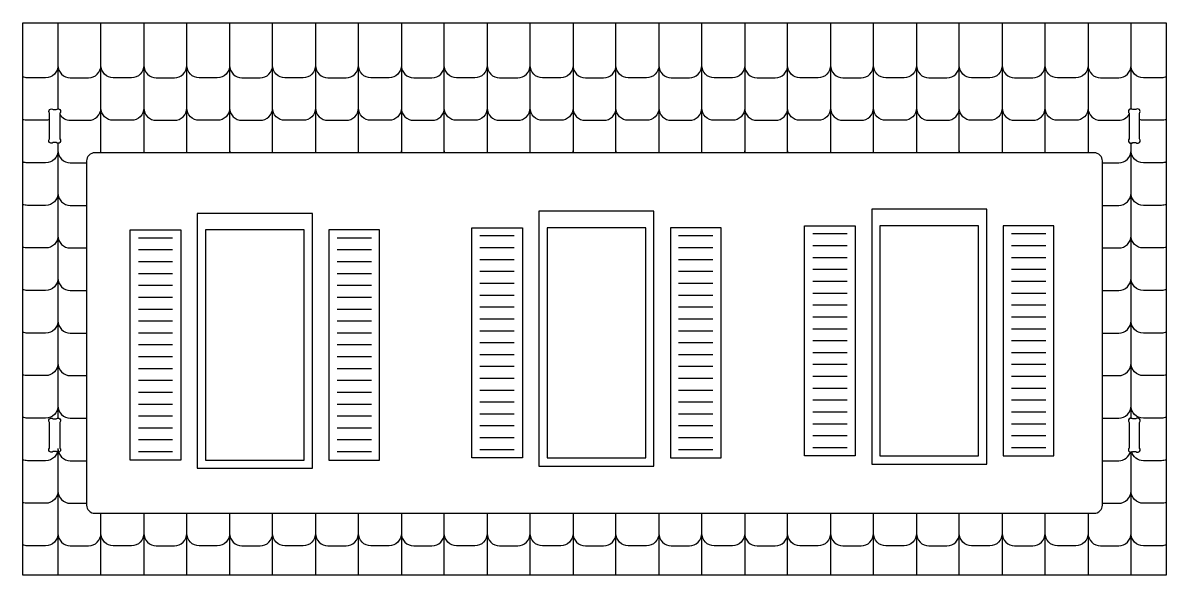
# Model space of a CAD drawing. Extents: x 0.8 to 43.3, y 2.5 to 30.1.
# Drawn here: x 0.94 to 14.84, y 23.42 to 30.14 of the extents above; entities that cross this region are included whole.
import ezdxf

# ---------------------------------------------------------------- set-up
doc = ezdxf.new("R2010")
doc.units = 0
doc.header["$MEASUREMENT"] = 0
doc.layers.add('LAYER1', color=18, linetype='CONTINUOUS')

msp = doc.modelspace()

# ---------------------------------------------------------------- linework, layer by layer
at = {"layer": 'LAYER1'}
for points in [[(0.938, 23.421), (0.938, 30.138), (14.838, 30.138), (14.838, 23.421)], [(4.459, 27.82), (3.059, 27.82), (3.059, 24.72), (4.459, 24.72)], [(8.611, 27.846), (7.211, 27.846), (7.211, 24.746), (8.611, 24.746)], [(12.658, 27.87), (11.258, 27.87), (11.258, 24.77), (12.658, 24.77)], [(10.442, 27.67), (11.058, 27.67), (11.058, 24.87), (10.442, 24.87)], [(12.558, 27.67), (11.358, 27.67), (11.358, 24.87), (12.558, 24.87)], [(13.474, 27.67), (12.858, 27.67), (12.858, 24.87), (13.474, 24.87)], [(2.242, 27.62), (2.859, 27.62), (2.859, 24.82), (2.242, 24.82)], [(4.359, 27.62), (3.159, 27.62), (3.159, 24.82), (4.359, 24.82)], [(5.275, 27.62), (4.659, 27.62), (4.659, 24.82), (5.275, 24.82)], [(6.395, 27.646), (7.011, 27.646), (7.011, 24.846), (6.395, 24.846)], [(8.511, 27.646), (7.311, 27.646), (7.311, 24.846), (8.511, 24.846)], [(9.428, 27.646), (8.811, 27.646), (8.811, 24.846), (9.428, 24.846)]]:
    msp.add_lwpolyline(points, close=True, dxfattribs=at)
for points in [[(1.365, 30.138), (1.365, 29.083)], [(1.887, 28.558), (1.887, 30.138)], [(2.409, 30.138), (2.409, 28.558)], [(2.931, 28.558), (2.931, 30.138)], [(3.452, 30.138), (3.452, 28.558)], [(3.974, 28.558), (3.974, 30.138)], [(4.496, 30.138), (4.496, 28.558)], [(5.018, 28.558), (5.018, 30.138)], [(5.54, 30.138), (5.54, 28.558)], [(6.062, 28.558), (6.062, 30.138)], [(6.583, 30.138), (6.583, 28.558)], [(7.105, 28.558), (7.105, 30.138)], [(7.627, 30.138), (7.627, 28.558)], [(8.149, 28.558), (8.149, 30.138)], [(8.671, 30.138), (8.671, 28.558)], [(9.192, 28.558), (9.192, 30.138)], [(9.714, 30.138), (9.714, 28.558)], [(10.236, 28.558), (10.236, 30.138)], [(10.758, 30.138), (10.758, 28.558)], [(11.28, 28.558), (11.28, 30.138)], [(11.802, 30.138), (11.802, 28.558)], [(12.323, 28.558), (12.323, 30.138)], [(12.845, 30.138), (12.845, 28.558)], [(13.367, 28.558), (13.367, 30.138)], [(13.889, 30.138), (13.889, 28.558)], [(14.411, 29.083), (14.411, 30.138)], [(1.365, 28.683), (1.365, 25.323)], [(14.411, 25.323), (14.411, 28.683)], [(6.911, 27.546), (6.495, 27.546)], [(9.328, 27.546), (8.911, 27.546)], [(10.958, 27.57), (10.542, 27.57)], [(13.374, 27.57), (12.958, 27.57)], [(2.759, 27.52), (2.342, 27.52)], [(5.175, 27.52), (4.759, 27.52)], [(6.911, 27.402), (6.495, 27.402)], [(9.328, 27.402), (8.911, 27.402)], [(10.958, 27.426), (10.542, 27.426)], [(13.374, 27.426), (12.958, 27.426)], [(2.759, 27.376), (2.342, 27.376)], [(5.175, 27.376), (4.759, 27.376)], [(6.911, 27.257), (6.495, 27.257)], [(9.328, 27.257), (8.911, 27.257)], [(10.958, 27.281), (10.542, 27.281)], [(13.374, 27.281), (12.958, 27.281)], [(2.759, 27.231), (2.342, 27.231)], [(5.175, 27.231), (4.759, 27.231)], [(6.911, 27.113), (6.495, 27.113)], [(9.328, 27.113), (8.911, 27.113)], [(10.958, 27.137), (10.542, 27.137)], [(13.374, 27.137), (12.958, 27.137)], [(2.759, 27.087), (2.342, 27.087)], [(5.175, 27.087), (4.759, 27.087)], [(6.911, 26.968), (6.495, 26.968)], [(9.328, 26.968), (8.911, 26.968)], [(10.958, 26.992), (10.542, 26.992)], [(13.374, 26.992), (12.958, 26.992)], [(2.759, 26.942), (2.342, 26.942)], [(5.175, 26.942), (4.759, 26.942)], [(10.958, 26.848), (10.542, 26.848)], [(13.374, 26.848), (12.958, 26.848)], [(2.759, 26.798), (2.342, 26.798)], [(5.175, 26.798), (4.759, 26.798)], [(6.911, 26.824), (6.495, 26.824)], [(9.328, 26.824), (8.911, 26.824)], [(10.958, 26.703), (10.542, 26.703)], [(13.374, 26.703), (12.958, 26.703)], [(2.759, 26.653), (2.342, 26.653)], [(5.175, 26.653), (4.759, 26.653)], [(6.911, 26.679), (6.495, 26.679)], [(9.328, 26.679), (8.911, 26.679)], [(10.958, 26.559), (10.542, 26.559)], [(13.374, 26.559), (12.958, 26.559)], [(2.759, 26.509), (2.342, 26.509)], [(5.175, 26.509), (4.759, 26.509)], [(6.911, 26.535), (6.495, 26.535)], [(9.328, 26.535), (8.911, 26.535)], [(10.958, 26.414), (10.542, 26.414)], [(13.374, 26.414), (12.958, 26.414)], [(2.759, 26.365), (2.342, 26.365)], [(5.175, 26.365), (4.759, 26.365)], [(6.911, 26.39), (6.495, 26.39)], [(9.328, 26.39), (8.911, 26.39)], [(2.759, 26.22), (2.342, 26.22)], [(5.175, 26.22), (4.759, 26.22)], [(6.911, 26.246), (6.495, 26.246)], [(9.328, 26.246), (8.911, 26.246)], [(10.958, 26.27), (10.542, 26.27)], [(13.374, 26.27), (12.958, 26.27)], [(2.759, 26.076), (2.342, 26.076)], [(5.175, 26.076), (4.759, 26.076)], [(6.911, 26.102), (6.495, 26.102)], [(9.328, 26.102), (8.911, 26.102)], [(10.958, 26.126), (10.542, 26.126)], [(13.374, 26.126), (12.958, 26.126)], [(2.759, 25.931), (2.342, 25.931)], [(5.175, 25.931), (4.759, 25.931)], [(6.911, 25.957), (6.495, 25.957)], [(9.328, 25.957), (8.911, 25.957)], [(10.958, 25.981), (10.542, 25.981)], [(13.374, 25.981), (12.958, 25.981)], [(2.759, 25.787), (2.342, 25.787)], [(5.175, 25.787), (4.759, 25.787)], [(6.911, 25.813), (6.495, 25.813)], [(9.328, 25.813), (8.911, 25.813)], [(10.958, 25.837), (10.542, 25.837)], [(13.374, 25.837), (12.958, 25.837)], [(2.759, 25.642), (2.342, 25.642)], [(5.175, 25.642), (4.759, 25.642)], [(6.911, 25.668), (6.495, 25.668)], [(9.328, 25.668), (8.911, 25.668)], [(10.958, 25.692), (10.542, 25.692)], [(13.374, 25.692), (12.958, 25.692)], [(2.759, 25.498), (2.342, 25.498)], [(5.175, 25.498), (4.759, 25.498)], [(6.911, 25.524), (6.495, 25.524)], [(9.328, 25.524), (8.911, 25.524)], [(10.958, 25.548), (10.542, 25.548)], [(13.374, 25.548), (12.958, 25.548)], [(2.759, 25.353), (2.342, 25.353)], [(5.175, 25.353), (4.759, 25.353)], [(6.911, 25.379), (6.495, 25.379)], [(9.328, 25.379), (8.911, 25.379)], [(10.958, 25.403), (10.542, 25.403)], [(13.374, 25.403), (12.958, 25.403)], [(2.759, 25.209), (2.342, 25.209)], [(5.175, 25.209), (4.759, 25.209)], [(6.911, 25.235), (6.495, 25.235)], [(9.328, 25.235), (8.911, 25.235)], [(10.958, 25.259), (10.542, 25.259)], [(13.374, 25.259), (12.958, 25.259)], [(2.759, 25.065), (2.342, 25.065)], [(5.175, 25.065), (4.759, 25.065)], [(6.911, 25.09), (6.495, 25.09)], [(9.328, 25.09), (8.911, 25.09)], [(10.958, 25.114), (10.542, 25.114)], [(13.374, 25.114), (12.958, 25.114)], [(1.365, 24.963), (1.365, 23.421)], [(2.759, 24.92), (2.342, 24.92)], [(5.175, 24.92), (4.759, 24.92)], [(6.911, 24.946), (6.495, 24.946)], [(9.328, 24.946), (8.911, 24.946)], [(10.958, 24.97), (10.542, 24.97)], [(13.374, 24.97), (12.958, 24.97)], [(14.411, 23.421), (14.411, 24.923)], [(1.887, 23.421), (1.887, 24.173)], [(2.409, 24.173), (2.409, 23.421)], [(2.931, 23.421), (2.931, 24.173)], [(3.452, 24.173), (3.452, 23.421)], [(3.974, 23.421), (3.974, 24.173)], [(4.496, 24.173), (4.496, 23.421)], [(5.018, 23.421), (5.018, 24.173)], [(5.54, 24.173), (5.54, 23.421)], [(6.062, 23.421), (6.062, 24.173)], [(6.583, 24.173), (6.583, 23.421)], [(7.105, 23.421), (7.105, 24.173)], [(7.627, 24.173), (7.627, 23.421)], [(8.149, 23.421), (8.149, 24.173)], [(8.671, 24.173), (8.671, 23.421)], [(9.192, 23.421), (9.192, 24.173)], [(9.714, 24.173), (9.714, 23.421)], [(10.236, 23.421), (10.236, 24.173)], [(10.758, 24.173), (10.758, 23.421)], [(11.28, 23.421), (11.28, 24.173)], [(11.802, 24.173), (11.802, 23.421)], [(12.323, 23.421), (12.323, 24.173)], [(12.845, 24.173), (12.845, 23.421)], [(13.367, 23.421), (13.367, 24.173)], [(13.889, 24.173), (13.889, 23.421)]]:
    msp.add_lwpolyline(points, dxfattribs=at)
for points in [[(1.365, 29.62, -0.414214), (1.215, 29.47), (0.993, 29.47, -0.094829), (0.938, 29.481)], [(1.365, 29.62, 0.414214), (1.515, 29.47), (1.737, 29.47, 0.414214), (1.887, 29.62)], [(2.409, 29.62, -0.414214), (2.259, 29.47), (2.037, 29.47, -0.414214), (1.887, 29.62)], [(2.409, 29.62, 0.414214), (2.559, 29.47), (2.781, 29.47, 0.414214), (2.931, 29.62)], [(3.452, 29.62, -0.414214), (3.302, 29.47), (3.081, 29.47, -0.414214), (2.931, 29.62)], [(3.452, 29.62, 0.414214), (3.602, 29.47), (3.824, 29.47, 0.414214), (3.974, 29.62)], [(4.496, 29.62, -0.414214), (4.346, 29.47), (4.124, 29.47, -0.414214), (3.974, 29.62)], [(4.496, 29.62, 0.414214), (4.646, 29.47), (4.868, 29.47, 0.414214), (5.018, 29.62)], [(5.54, 29.62, -0.414214), (5.39, 29.47), (5.168, 29.47, -0.414214), (5.018, 29.62)], [(5.54, 29.62, 0.414214), (5.69, 29.47), (5.912, 29.47, 0.414214), (6.062, 29.62)], [(6.583, 29.62, -0.414214), (6.433, 29.47), (6.212, 29.47, -0.414214), (6.062, 29.62)], [(6.583, 29.62, 0.414214), (6.733, 29.47), (6.955, 29.47, 0.414214), (7.105, 29.62)], [(7.627, 29.62, -0.414214), (7.477, 29.47), (7.255, 29.47, -0.414214), (7.105, 29.62)], [(7.627, 29.62, 0.414214), (7.777, 29.47), (7.999, 29.47, 0.414214), (8.149, 29.62)], [(8.671, 29.62, -0.414214), (8.521, 29.47), (8.299, 29.47, -0.414214), (8.149, 29.62)], [(8.671, 29.62, 0.414214), (8.821, 29.47), (9.042, 29.47, 0.414214), (9.192, 29.62)], [(9.714, 29.62, -0.414214), (9.564, 29.47), (9.342, 29.47, -0.414214), (9.192, 29.62)], [(9.714, 29.62, 0.414214), (9.864, 29.47), (10.086, 29.47, 0.414214), (10.236, 29.62)], [(10.758, 29.62, -0.414214), (10.608, 29.47), (10.386, 29.47, -0.414214), (10.236, 29.62)], [(10.758, 29.62, 0.414214), (10.908, 29.47), (11.13, 29.47, 0.414214), (11.28, 29.62)], [(11.802, 29.62, -0.414214), (11.652, 29.47), (11.43, 29.47, -0.414214), (11.28, 29.62)], [(11.802, 29.62, 0.414214), (11.952, 29.47), (12.173, 29.47, 0.414214), (12.323, 29.62)], [(12.845, 29.62, -0.414214), (12.695, 29.47), (12.473, 29.47, -0.414214), (12.323, 29.62)], [(12.845, 29.62, 0.414214), (12.995, 29.47), (13.217, 29.47, 0.414214), (13.367, 29.62)], [(13.889, 29.62, -0.414214), (13.739, 29.47), (13.517, 29.47, -0.414214), (13.367, 29.62)], [(13.889, 29.62, 0.414214), (14.039, 29.47), (14.261, 29.47, 0.414214), (14.411, 29.62)], [(14.838, 29.481, -0.094829), (14.783, 29.47), (14.561, 29.47, -0.414214), (14.411, 29.62)], [(1.365, 29.103, -0.033199), (1.364, 29.083)], [(1.365, 29.103, 0.033199), (1.366, 29.083)], [(1.388, 29.023, 0.258622), (1.515, 28.953), (1.737, 28.953, 0.414214), (1.887, 29.103)], [(2.409, 29.103, -0.414214), (2.259, 28.953), (2.037, 28.953, -0.414214), (1.887, 29.103)], [(2.409, 29.103, 0.414214), (2.559, 28.953), (2.781, 28.953, 0.414214), (2.931, 29.103)], [(3.452, 29.103, -0.414214), (3.302, 28.953), (3.081, 28.953, -0.414214), (2.931, 29.103)], [(3.452, 29.103, 0.414214), (3.602, 28.953), (3.824, 28.953, 0.414214), (3.974, 29.103)], [(4.496, 29.103, -0.414214), (4.346, 28.953), (4.124, 28.953, -0.414214), (3.974, 29.103)], [(4.496, 29.103, 0.414214), (4.646, 28.953), (4.868, 28.953, 0.414214), (5.018, 29.103)], [(5.54, 29.103, -0.414214), (5.39, 28.953), (5.168, 28.953, -0.414214), (5.018, 29.103)], [(5.54, 29.103, 0.414214), (5.69, 28.953), (5.912, 28.953, 0.414214), (6.062, 29.103)], [(6.583, 29.103, -0.414214), (6.433, 28.953), (6.212, 28.953, -0.414214), (6.062, 29.103)], [(6.583, 29.103, 0.414214), (6.733, 28.953), (6.955, 28.953, 0.414214), (7.105, 29.103)], [(7.627, 29.103, -0.414214), (7.477, 28.953), (7.255, 28.953, -0.414214), (7.105, 29.103)], [(7.627, 29.103, 0.414214), (7.777, 28.953), (7.999, 28.953, 0.414214), (8.149, 29.103)], [(8.671, 29.103, -0.414214), (8.521, 28.953), (8.299, 28.953, -0.414214), (8.149, 29.103)], [(8.671, 29.103, 0.414214), (8.821, 28.953), (9.042, 28.953, 0.414214), (9.192, 29.103)], [(9.714, 29.103, -0.414214), (9.564, 28.953), (9.342, 28.953, -0.414214), (9.192, 29.103)], [(9.714, 29.103, 0.414214), (9.864, 28.953), (10.086, 28.953, 0.414214), (10.236, 29.103)], [(10.758, 29.103, -0.414214), (10.608, 28.953), (10.386, 28.953, -0.414214), (10.236, 29.103)], [(10.758, 29.103, 0.414214), (10.908, 28.953), (11.13, 28.953, 0.414214), (11.28, 29.103)], [(11.802, 29.103, -0.414214), (11.652, 28.953), (11.43, 28.953, -0.414214), (11.28, 29.103)], [(11.802, 29.103, 0.414214), (11.952, 28.953), (12.173, 28.953, 0.414214), (12.323, 29.103)], [(12.845, 29.103, -0.414214), (12.695, 28.953), (12.473, 28.953, -0.414214), (12.323, 29.103)], [(12.845, 29.103, 0.414214), (12.995, 28.953), (13.217, 28.953, 0.414214), (13.367, 29.103)], [(13.889, 29.103, -0.414214), (13.739, 28.953), (13.517, 28.953, -0.414214), (13.367, 29.103)], [(13.889, 29.103, 0.414214), (14.039, 28.953), (14.261, 28.953, 0.258622), (14.388, 29.023)], [(14.409, 29.083, 0.033199), (14.411, 29.103)], [(14.412, 29.083, -0.033199), (14.411, 29.103)], [(1.263, 28.961, -0.081244), (1.215, 28.953), (0.993, 28.953, -0.094829), (0.938, 28.964)], [(14.838, 28.964, -0.094829), (14.783, 28.953), (14.561, 28.953, -0.081244), (14.513, 28.961)], [(1.365, 28.585, -0.414214), (1.215, 28.435), (0.993, 28.435, -0.094829), (0.938, 28.446)], [(1.365, 28.585, 0.414214), (1.515, 28.435), (1.713, 28.435)], [(1.884, 28.558, 0.045878), (1.887, 28.585)], [(1.889, 28.558, -0.045878), (1.887, 28.585)], [(2.409, 28.585, -0.045878), (2.406, 28.558)], [(2.409, 28.585, 0.045878), (2.411, 28.558)], [(2.928, 28.558, 0.045878), (2.931, 28.585)], [(2.933, 28.558, -0.045878), (2.931, 28.585)], [(3.452, 28.585, -0.045878), (3.45, 28.558)], [(3.452, 28.585, 0.045878), (3.455, 28.558)], [(3.972, 28.558, 0.045878), (3.974, 28.585)], [(3.977, 28.558, -0.045878), (3.974, 28.585)], [(4.496, 28.585, -0.045878), (4.494, 28.558)], [(4.496, 28.585, 0.045878), (4.499, 28.558)], [(5.015, 28.558, 0.045878), (5.018, 28.585)], [(5.02, 28.558, -0.045878), (5.018, 28.585)], [(5.54, 28.585, -0.045878), (5.537, 28.558)], [(5.54, 28.585, 0.045878), (5.542, 28.558)], [(6.059, 28.558, 0.045878), (6.062, 28.585)], [(6.064, 28.558, -0.045878), (6.062, 28.585)], [(6.583, 28.585, -0.045878), (6.581, 28.558)], [(6.583, 28.585, 0.045878), (6.586, 28.558)], [(7.103, 28.558, 0.045878), (7.105, 28.585)], [(7.108, 28.558, -0.045878), (7.105, 28.585)], [(7.627, 28.585, -0.045878), (7.624, 28.558)], [(7.627, 28.585, 0.045878), (7.63, 28.558)], [(8.146, 28.558, 0.045878), (8.149, 28.585)], [(8.151, 28.558, -0.045878), (8.149, 28.585)], [(8.671, 28.585, -0.045878), (8.668, 28.558)], [(8.671, 28.585, 0.045878), (8.673, 28.558)], [(9.19, 28.558, 0.045878), (9.192, 28.585)], [(9.195, 28.558, -0.045878), (9.192, 28.585)], [(9.714, 28.585, -0.045878), (9.712, 28.558)], [(9.714, 28.585, 0.045878), (9.717, 28.558)], [(10.234, 28.558, 0.045878), (10.236, 28.585)], [(10.239, 28.558, -0.045878), (10.236, 28.585)], [(10.758, 28.585, -0.045878), (10.755, 28.558)], [(10.758, 28.585, 0.045878), (10.76, 28.558)], [(11.277, 28.558, 0.045878), (11.28, 28.585)], [(11.282, 28.558, -0.045878), (11.28, 28.585)], [(11.802, 28.585, -0.045878), (11.799, 28.558)], [(11.802, 28.585, 0.045878), (11.804, 28.558)], [(12.321, 28.558, 0.045878), (12.323, 28.585)], [(12.326, 28.558, -0.045878), (12.323, 28.585)], [(12.845, 28.585, -0.045878), (12.843, 28.558)], [(12.845, 28.585, 0.045878), (12.848, 28.558)], [(13.365, 28.558, 0.045878), (13.367, 28.585)], [(13.37, 28.558, -0.045878), (13.367, 28.585)], [(13.889, 28.585, -0.045878), (13.886, 28.558)], [(13.889, 28.585, 0.045878), (13.891, 28.558)], [(14.063, 28.435), (14.261, 28.435, 0.414214), (14.411, 28.585)], [(14.838, 28.446, -0.094829), (14.783, 28.435), (14.561, 28.435, -0.414214), (14.411, 28.585)], [(1.365, 28.068, -0.414214), (1.215, 27.918), (0.993, 27.918, -0.094829), (0.938, 27.929)], [(1.365, 28.068, 0.414214), (1.515, 27.918), (1.713, 27.918)], [(14.063, 27.918), (14.261, 27.918, 0.414214), (14.411, 28.068)], [(14.838, 27.929, -0.094829), (14.783, 27.918), (14.561, 27.918, -0.414214), (14.411, 28.068)], [(1.365, 27.55, -0.414214), (1.215, 27.4), (0.993, 27.4, -0.094829), (0.938, 27.411)], [(1.365, 27.55, 0.414214), (1.515, 27.4), (1.713, 27.4)], [(14.063, 27.4), (14.261, 27.4, 0.414214), (14.411, 27.55)], [(14.838, 27.411, -0.094829), (14.783, 27.4), (14.561, 27.4, -0.414214), (14.411, 27.55)], [(1.365, 27.033, -0.414214), (1.215, 26.883), (0.993, 26.883, -0.094829), (0.938, 26.894)], [(1.365, 27.033, 0.414214), (1.515, 26.883), (1.713, 26.883)], [(14.063, 26.883), (14.261, 26.883, 0.414214), (14.411, 27.033)], [(14.838, 26.894, -0.094829), (14.783, 26.883), (14.561, 26.883, -0.414214), (14.411, 27.033)], [(1.365, 26.515, -0.414214), (1.215, 26.365), (0.993, 26.365, -0.094829), (0.938, 26.376)], [(1.365, 26.515, 0.414214), (1.515, 26.365), (1.713, 26.365)], [(14.063, 26.365), (14.261, 26.365, 0.414214), (14.411, 26.515)], [(14.838, 26.376, -0.094829), (14.783, 26.365), (14.561, 26.365, -0.414214), (14.411, 26.515)], [(1.365, 25.998, -0.414214), (1.215, 25.848), (0.993, 25.848, -0.094829), (0.938, 25.859)], [(1.365, 25.998, 0.414214), (1.515, 25.848), (1.713, 25.848)], [(14.063, 25.848), (14.261, 25.848, 0.414214), (14.411, 25.998)], [(14.838, 25.859, -0.094829), (14.783, 25.848), (14.561, 25.848, -0.414214), (14.411, 25.998)], [(1.365, 25.48, -0.414214), (1.215, 25.33), (0.993, 25.33, -0.094829), (0.938, 25.341)], [(1.365, 25.48, 0.414214), (1.515, 25.33), (1.713, 25.33)], [(14.063, 25.33), (14.261, 25.33, 0.414214), (14.411, 25.48)], [(14.838, 25.341, -0.094829), (14.783, 25.33), (14.561, 25.33, -0.414214), (14.411, 25.48)], [(1.365, 24.963, -0.414214), (1.215, 24.813), (0.993, 24.813, -0.094829), (0.938, 24.824)], [(1.365, 24.963, 0.414214), (1.515, 24.813), (1.713, 24.813)], [(14.063, 24.813), (14.261, 24.813, 0.336889), (14.405, 24.923)], [(14.838, 24.824, -0.094829), (14.783, 24.813), (14.561, 24.813, -0.336889), (14.416, 24.923)], [(1.365, 24.445, -0.414214), (1.215, 24.295), (0.993, 24.295, -0.094829), (0.938, 24.306)], [(1.365, 24.445, 0.414214), (1.515, 24.295), (1.713, 24.295)], [(14.063, 24.295), (14.261, 24.295, 0.414214), (14.411, 24.445)], [(14.838, 24.306, -0.094829), (14.783, 24.295), (14.561, 24.295, -0.414214), (14.411, 24.445)], [(1.365, 23.928, -0.414214), (1.215, 23.778), (0.993, 23.778, -0.094829), (0.938, 23.789)], [(1.365, 23.928, 0.414214), (1.515, 23.778), (1.737, 23.778, 0.414214), (1.887, 23.928)], [(2.409, 23.928, -0.414214), (2.259, 23.778), (2.037, 23.778, -0.414214), (1.887, 23.928)], [(2.409, 23.928, 0.414214), (2.559, 23.778), (2.781, 23.778, 0.414214), (2.931, 23.928)], [(3.452, 23.928, -0.414214), (3.302, 23.778), (3.081, 23.778, -0.414214), (2.931, 23.928)], [(3.452, 23.928, 0.414214), (3.602, 23.778), (3.824, 23.778, 0.414214), (3.974, 23.928)], [(4.496, 23.928, -0.414214), (4.346, 23.778), (4.124, 23.778, -0.414214), (3.974, 23.928)], [(4.496, 23.928, 0.414214), (4.646, 23.778), (4.868, 23.778, 0.414214), (5.018, 23.928)], [(5.54, 23.928, -0.414214), (5.39, 23.778), (5.168, 23.778, -0.414214), (5.018, 23.928)], [(5.54, 23.928, 0.414214), (5.69, 23.778), (5.912, 23.778, 0.414214), (6.062, 23.928)], [(6.583, 23.928, -0.414214), (6.433, 23.778), (6.212, 23.778, -0.414214), (6.062, 23.928)], [(6.583, 23.928, 0.414214), (6.733, 23.778), (6.955, 23.778, 0.414214), (7.105, 23.928)], [(7.627, 23.928, -0.414214), (7.477, 23.778), (7.255, 23.778, -0.414214), (7.105, 23.928)], [(7.627, 23.928, 0.414214), (7.777, 23.778), (7.999, 23.778, 0.414214), (8.149, 23.928)], [(8.671, 23.928, -0.414214), (8.521, 23.778), (8.299, 23.778, -0.414214), (8.149, 23.928)], [(8.671, 23.928, 0.414214), (8.821, 23.778), (9.042, 23.778, 0.414214), (9.192, 23.928)], [(9.714, 23.928, -0.414214), (9.564, 23.778), (9.342, 23.778, -0.414214), (9.192, 23.928)], [(9.714, 23.928, 0.414214), (9.864, 23.778), (10.086, 23.778, 0.414214), (10.236, 23.928)], [(10.758, 23.928, -0.414214), (10.608, 23.778), (10.386, 23.778, -0.414214), (10.236, 23.928)], [(10.758, 23.928, 0.414214), (10.908, 23.778), (11.13, 23.778, 0.414214), (11.28, 23.928)], [(11.802, 23.928, -0.414214), (11.652, 23.778), (11.43, 23.778, -0.414214), (11.28, 23.928)], [(11.802, 23.928, 0.414214), (11.952, 23.778), (12.173, 23.778, 0.414214), (12.323, 23.928)], [(12.845, 23.928, -0.414214), (12.695, 23.778), (12.473, 23.778, -0.414214), (12.323, 23.928)], [(12.845, 23.928, 0.414214), (12.995, 23.778), (13.217, 23.778, 0.414214), (13.367, 23.928)], [(13.889, 23.928, -0.414214), (13.739, 23.778), (13.517, 23.778, -0.414214), (13.367, 23.928)], [(13.889, 23.928, 0.414214), (14.039, 23.778), (14.261, 23.778, 0.414214), (14.411, 23.928)], [(14.838, 23.789, -0.094829), (14.783, 23.778), (14.561, 23.778, -0.414214), (14.411, 23.928)]]:
    msp.add_lwpolyline(points, format="xyb", dxfattribs=at)
for points in [[(1.388, 29.039), (1.388, 28.727, -1), (1.344, 28.683), (1.307, 28.683, -1), (1.263, 28.727), (1.263, 29.039, -1), (1.307, 29.083), (1.344, 29.083, -1)], [(14.388, 29.039), (14.388, 28.727, 1), (14.432, 28.683), (14.469, 28.683, 1), (14.513, 28.727), (14.513, 29.039, 1), (14.469, 29.083), (14.432, 29.083, 1)], [(13.963, 28.558), (1.813, 28.558, 0.414214), (1.713, 28.458), (1.713, 24.273, 0.414214), (1.813, 24.173), (13.963, 24.173, 0.414214), (14.063, 24.273), (14.063, 28.458, 0.414214)], [(1.388, 25.279), (1.388, 24.967, -1), (1.344, 24.923), (1.307, 24.923, -1), (1.263, 24.967), (1.263, 25.279, -1), (1.307, 25.323), (1.344, 25.323, -1)], [(14.388, 25.279), (14.388, 24.967, 1), (14.432, 24.923), (14.469, 24.923, 1), (14.513, 24.967), (14.513, 25.279, 1), (14.469, 25.323), (14.432, 25.323, 1)]]:
    msp.add_lwpolyline(points, format="xyb", close=True, dxfattribs=at)

doc.saveas('drawing.dxf')
